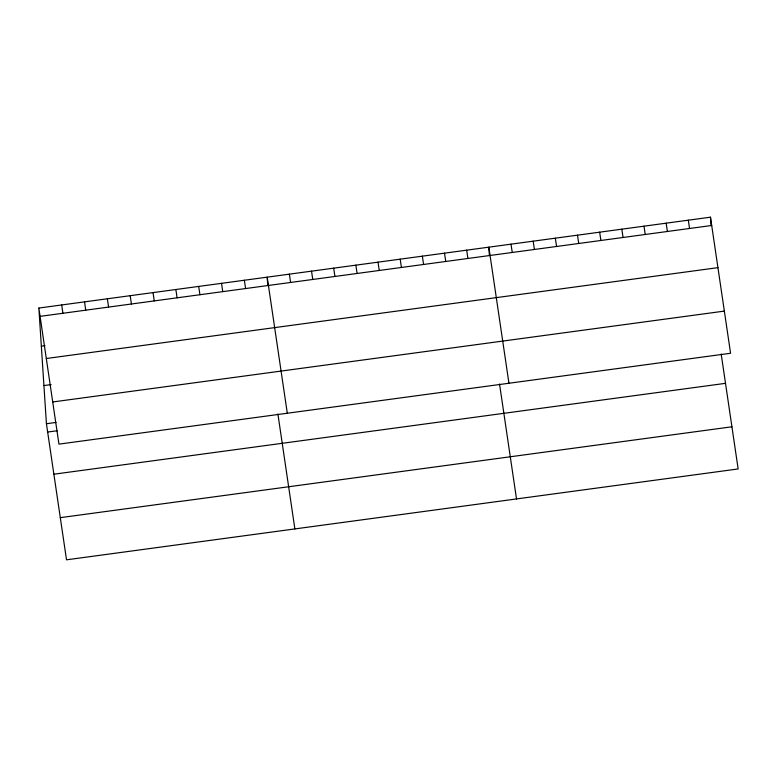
<?xml version="1.0" encoding="UTF-8"?>
<svg xmlns="http://www.w3.org/2000/svg" width="777" height="777" viewBox="0 0 777 777"><rect width="100%" height="100%" fill="white"/><g stroke="black" fill="none" stroke-linecap="round" stroke-linejoin="round"><path stroke-width="1.17" d="M38.85 308.051L710.479 217.181L730.574 353.263L58.945 444.133L38.85 308.051L46.426 423.737L66.521 559.819L738.15 468.949L721.182 354.05M40.074 316.356L711.713 225.485M41.346 346.221L44.949 345.736M46.299 358.518L717.938 267.647M43.92 385.557L51.136 384.586M52.719 401.971L724.349 311.101M46.426 423.737L56.031 422.435M47.65 432.041L57.265 430.74M53.875 474.203L725.504 383.333M60.285 517.657L731.924 426.787M688.315 220.173L689.549 228.477M666.151 223.174L667.385 231.478M643.987 226.175L645.221 234.479M621.823 229.176L623.057 237.48M599.659 232.168L600.893 240.472M577.496 235.169L578.729 243.473M555.332 238.17L556.565 246.474M533.168 241.171L534.401 249.475M511.004 244.163L512.237 252.467M508.945 383.255L488.84 247.164L489.345 254.798M499.543 384.042L516.511 498.941M466.676 250.165L467.909 258.469M444.512 253.166L445.745 261.47M422.348 256.157L423.582 264.462M400.184 259.159L401.418 267.463M378.02 262.16L379.254 270.464M355.856 265.161L357.09 273.465M333.692 268.152L334.926 276.457M311.528 271.154L312.762 279.458M289.365 274.155L290.598 282.459M287.305 413.238L267.201 277.156L267.706 284.79M277.904 414.024L294.872 528.923M244.366 280.244L245.6 288.549M221.532 283.333L222.756 291.637M198.698 286.422L199.922 294.726M175.864 289.51L177.088 297.814M153.03 292.599L154.254 300.903M130.196 295.687L131.42 303.992M107.352 298.776L108.586 307.08M84.518 301.865L85.752 310.169M61.684 304.953L62.908 313.257M710.479 217.181L710.984 224.815"/></g></svg>
